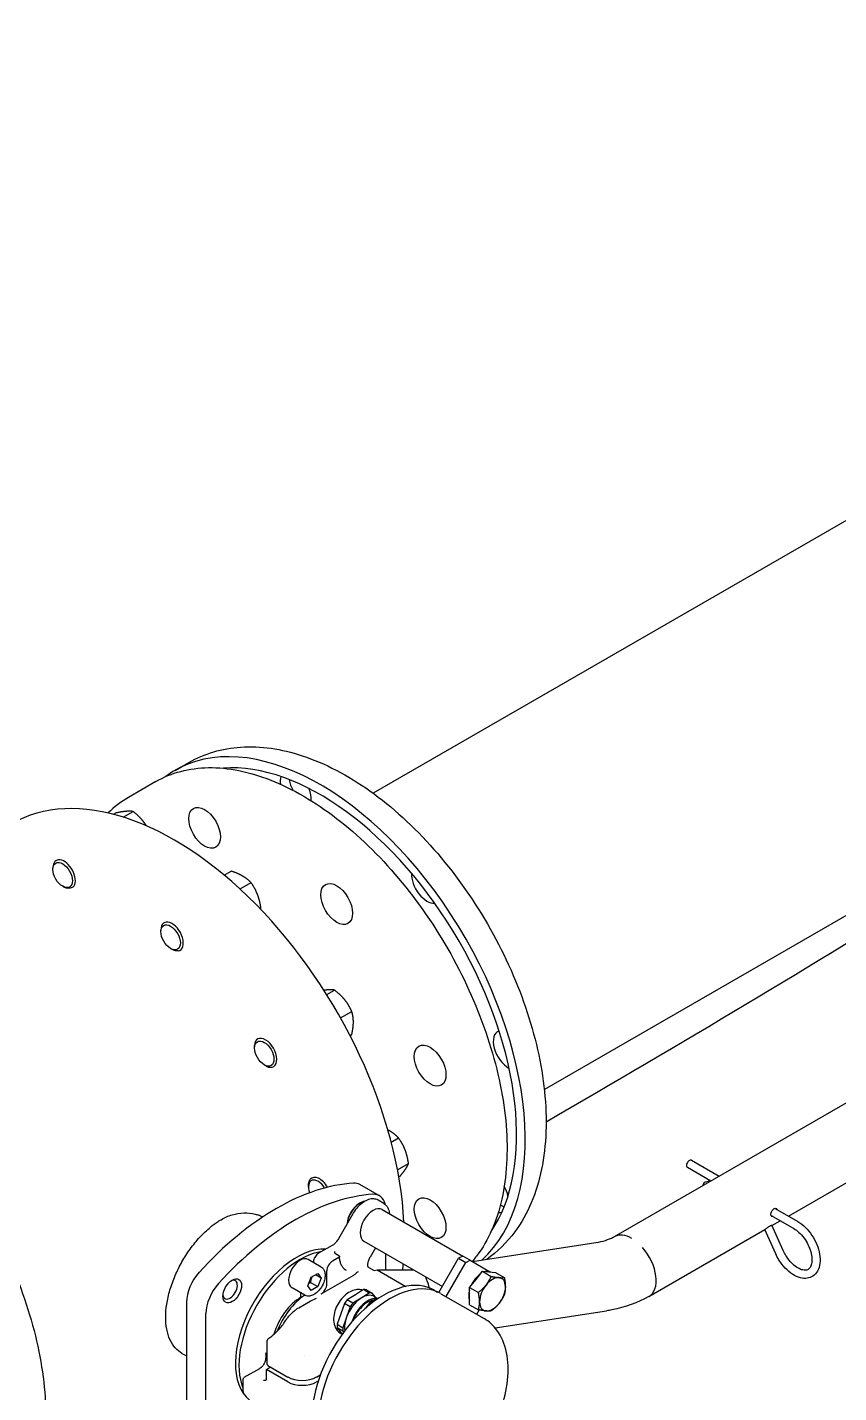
# Model space of a CAD drawing. Header units: millimetres. Extents: x 0 to 100323, y 0 to 59400.
# Drawn here: x 50160 to 50773, y 11710 to 12743 of the extents above; entities that cross this region are included whole.
import ezdxf

# ---------------------------------------------------------------- set-up
doc = ezdxf.new("R2010")
doc.units = ezdxf.units.MM
doc.header["$LTSCALE"] = 100
doc.layers.add('Visible', color=7, linetype='Continuous', lineweight=25)

msp = doc.modelspace()

# ---------------------------------------------------------------- linework, layer by layer
at = {"layer": 'Visible'}
for p, q in [((51425.1, 12743), (50421.2, 12163.4)), ((51554.5, 12518.8), (50550.7, 11939.2)), ((50603.8, 11828), (51242.3, 12196.6)), ((50271.6, 12180.7), (50282, 12186.7)), ((50256.9, 12172.3), (50236.3, 12160.3)), ((50735.2, 11843.5), (51268.4, 12151.3)), ((50224.9, 12147.5), (50226.7, 12148.5)), ((50232.3, 12145.4), (50239.7, 12149.6)), ((50179.1, 12105.8), (50179.1, 12107)), ((50308.6, 12101.5), (50313.8, 12104.5)), ((50186.5, 12093), (50187.3, 12092.5)), ((50320.6, 12091), (50328.9, 12095.8)), ((50335.8, 12076), (50336.4, 12076.4)), ((50260.8, 12058.6), (50260.8, 12059.9)), ((50268.1, 12045.9), (50269, 12045.4)), ((50386.1, 12011.1), (50392.1, 12014.5)), ((50396.6, 11993.4), (50405.1, 11998.3)), ((50403.8, 11980.1), (50405.1, 11980.9)), ((50331.5, 11970.6), (50331.5, 11971.9)), ((50338.9, 11957.9), (50339.9, 11957.3)), ((50434.9, 11899.4), (50440.4, 11902.6)), ((50439.7, 11878.4), (50448, 11883.2)), ((50661.9, 11885.8), (50682.9, 11873.7)), ((50658.9, 11880.5), (50676.7, 11870.1)), ((50372.3, 11865.4), (50372.3, 11866.4)), ((50426, 11858.8), (50411.3, 11867.3)), ((50675.7, 11869.9), (50672.3, 11869.1)), ((50410.8, 11853.1), (50411.4, 11853.4)), ((50429.3, 11853), (50425, 11855.5)), ((50405.9, 11845.2), (50395, 11826.2)), ((50428.1, 11848.4), (50489, 11813.2)), ((50722.1, 11843.9), (50739.4, 11834)), ((50725.1, 11849.3), (50742.4, 11839.3)), ((50629.8, 11782.7), (50717.3, 11833.2)), ((50725.7, 11814.8), (50717.3, 11833.2)), ((50731.3, 11817.3), (50722.6, 11836.5)), ((50722.7, 11836.3), (50729, 11839.9)), ((50390.2, 11821.1), (50380, 11815.3)), ((50414.2, 11824.4), (50473.6, 11790.1)), ((50496.3, 11809), (50589.6, 11823.5)), ((50382, 11804.9), (50372.2, 11810.6)), ((50390.6, 11809.5), (50395.3, 11812.3)), ((50395.3, 11813.5), (50392.8, 11815)), ((50422.9, 11819.4), (50418.9, 11812.4)), ((50430.7, 11814.9), (50430.7, 11802.8)), ((50471, 11785.6), (50485.9, 11811.5)), ((50489, 11813.2), (50485.9, 11811.5)), ((50485.9, 11811.5), (50491.4, 11808.3)), ((50494.5, 11810.1), (50489, 11813.2)), ((50491.4, 11808.3), (50494.5, 11810.1)), ((50494.5, 11810.1), (50510, 11801.1)), ((50374.4, 11797.2), (50379.4, 11800.1)), ((50379.4, 11800.1), (50381.9, 11796.6)), ((50386.2, 11792.1), (50386.2, 11802)), ((50418.1, 11804.6), (50421.9, 11802.4)), ((50421.9, 11802.4), (50424.2, 11802.8)), ((50424.2, 11802.8), (50451.6, 11802.9)), ((50424.2, 11802.8), (50445.9, 11790.3)), ((50476.5, 11782.5), (50491.4, 11808.3)), ((50499.1, 11795.6), (50503.9, 11801.7)), ((50503.9, 11801.7), (50510.6, 11797.8)), ((50503.9, 11801.7), (50508.8, 11801.2)), ((50508.8, 11801.2), (50513.7, 11800.8)), ((50513.7, 11800.8), (50520.4, 11797)), ((50369.7, 11783.6), (50359.9, 11789.3)), ((50371.9, 11790.8), (50374.4, 11797.2)), ((50374.4, 11787.2), (50371.9, 11790.8)), ((50374, 11793.2), (50379.4, 11790.1)), ((50379.4, 11790.1), (50374.4, 11787.2)), ((50381.9, 11796.6), (50377.6, 11799.1)), ((50381.9, 11796.6), (50379.4, 11790.1)), ((50381.9, 11784.6), (50406.6, 11798.8)), ((50494.2, 11789.5), (50499.1, 11795.6)), ((50494.2, 11789.5), (50500.8, 11785.7)), ((50494.2, 11783), (50494.2, 11789.5)), ((50365, 11774.1), (50373.6, 11779.1)), ((50366.6, 11782), (50366.6, 11785.4)), ((50366.6, 11782), (50369.5, 11783.7)), ((50407.8, 11783.9), (50401.7, 11780.1)), ((50406, 11777.6), (50401.7, 11780.1)), ((50412.1, 11781.4), (50406, 11777.6)), ((50413.9, 11787.8), (50407.8, 11783.9)), ((50418.2, 11785.2), (50412.1, 11781.4)), ((50418.2, 11785.2), (50413.9, 11787.8)), ((50416.1, 11787.7), (50420.4, 11785.2)), ((50422.9, 11782.1), (50420.4, 11785.2)), ((50420.9, 11779.3), (50421.7, 11778.8)), ((50422.3, 11779.2), (50420.9, 11779.3)), ((50421.9, 11782.7), (50424.8, 11781)), ((50467.5, 11787.4), (50470, 11786)), ((50472.5, 11784.7), (50505.1, 11765.9)), ((50494.2, 11776.4), (50494.2, 11783)), ((50280.1, 11778.2), (50280.1, 11678.4)), ((50294.8, 11669.9), (50294.8, 11769.8)), ((50396.8, 11769.4), (50394, 11761.6)), ((50399.6, 11777.3), (50396.8, 11769.4)), ((50403.9, 11774.8), (50399.6, 11777.3)), ((50403.9, 11774.8), (50401.1, 11766.9)), ((50418.4, 11777.7), (50415.5, 11773.8)), ((50418.4, 11777.7), (50419.5, 11777.1)), ((50494.2, 11776.4), (50500.8, 11772.6)), ((50501.4, 11772.5), (50499.5, 11769.1)), ((50513.6, 11758.8), (50597.6, 11771.8)), ((50394, 11761.6), (50398.3, 11759)), ((50398.4, 11756.3), (50394.1, 11758.8)), ((50394.1, 11758.8), (50397.4, 11754.7)), ((50401.1, 11766.9), (50398.3, 11759)), ((50341.1, 11731.2), (50341.1, 11749.4)), ((50397, 11754.5), (50397.7, 11754)), ((50397.4, 11754.7), (50397.8, 11754.2)), ((50398.4, 11756.3), (50398.9, 11755.7)), ((50276.7, 11739.5), (50280.1, 11737.6)), ((50340, 11739.3), (50340, 11736.1)), ((50341.1, 11740.3), (50340.5, 11740)), ((50341.1, 11738.3), (50340.5, 11738.7)), ((50335.3, 11728), (50323.5, 11721.2)), ((50340.5, 11727.4), (50343.7, 11729.3)), ((50356.8, 11718), (50340.5, 11727.4)), ((50340.5, 11720), (50340.5, 11727.4)), ((50341.5, 11730.5), (50356.8, 11721.7)), ((50322.8, 11719.8), (50322.8, 11711.2)), ((50378.5, 11721.7), (50381.3, 11723.4)), ((50379.7, 11718.6), (50378.5, 11718))]:
    msp.add_line(p, q, dxfattribs=at)
for centre, start, end in [((50342.6, 11749.4), 122.3092, 180), ((50324.3, 11719.8), 120, 180), ((50324.3, 11711.2), 180, 240)]:
    msp.add_arc(centre, 1.54, start, end, dxfattribs=at)
for centre, major_axis, ratio, start_param, end_param in [((41615.8, 17059.7), (-12620, 0), 0.57735, 2.357594, 2.426029), ((50381.2, 11990.9), (-109.6, 189.9), 0.57735, 3.263585, 6.349761), ((50381.2, 11990.9), (-105, 181.9), 0.57735, 3.411218, 6.01356), ((50362.7, 12166.1), (-8.3, 14.3), 0.57735, 0.530669, 0.974539), ((50369.2, 12169.9), (8.3, -14.3), 0.57735, 4.134748, 4.678373), ((50270.8, 11927.1), (-123.1, 213.2), 0.57735, 3.987129, 6.283185), ((50362.7, 12166.1), (8.3, -14.3), 0.57735, 0.665039, 1.298792), ((50187.6, 12102.1), (-6, 10.4), 0.57735, 3.46935, 7.068502), ((50461.9, 12095.3), (8.3, -14.3), 0.57735, 3.863569, 6.026188), ((50269.2, 12055), (-6, 10.4), 0.57735, 2.945751, 7.068502), ((50339.9, 11967), (-6, 10.4), 0.57735, 2.422152, 7.002626), ((50523.8, 11968.9), (-8.3, 14.3), 0.57735, 6.17257, 8.667531), ((50660.4, 11883.1), (1.54, 2.66), 0.57735, 0, 3.141593), ((50380.8, 11861.8), (-6, 10.4), 0.57735, 4.720206, 6.479027), ((50348.1, 11685.9), (100, 173.2), 0.57735, 0.359605, 1.211192), ((50379.7, 11861.2), (-5.21, 9.02), 0.57735, 4.778673, 7.538027), ((50399.7, 11847.3), (11.5, 20), 0.57735, 0, 0.359605), ((50512, 11861.2), (8.3, -14.3), 0.57735, 1.075977, 1.559256), ((50673, 11866.1), (-0.72, 2.99), 0.804912, 0, 1.220203), ((50362.8, 11677.5), (100, 173.2), 0.57735, 0.359605, 1.211192), ((50410.8, 11842.4), (6.5, 11.3), 0.57735, 0.785398, 2.294759), ((50411.4, 11842.1), (6.9, 12), 0.57735, 0.42249, 2.237066), ((50414.4, 11838.9), (11.5, 20), 0.57735, 5.728398, 6.64279), ((50518.5, 11864.9), (8.3, -14.3), 0.57735, 5.413293, 5.654819), ((50421.2, 11836.4), (-6.9, -12), 0.57735, 3.141593, 6.283185), ((50512, 11861.2), (8.3, -14.3), 0.57735, 5.837033, 6.088361), ((50616.8, 11805.3), (-13.1, 22.6), 0.57735, 5.497971, 6.264861), ((50363.3, 11758.8), (-32.7, -56.6), 0.57735, 3.427069, 6.283185), ((50366, 11757.2), (32.7, 56.6), 0.57735, 0.424553, 2.717039), ((50366, 11799.9), (-6.2, -10.7), 0.57735, 3.141593, 6.283185), ((50390.6, 11804.5), (3.08, 5.33), 0.57735, 0.785398, 2.356194), ((50366, 11757.2), (32.7, 56.6), 0.57735, 0.175711, 0.175738), ((50616.8, 11805.3), (13.1, -22.6), 0.57735, 6.267159, 8.177273), ((50296.4, 11787.7), (-11.5, -20), 0.57735, 4.352784, 5.497787), ((50270.8, 11927.1), (123.1, -213.2), 0.57735, 0.663014, 0.686238), ((50503.3, 11789), (6.9, 12), 0.57735, 0.878879, 1.739115), ((50503.3, 11789), (6.9, 12), 0.57735, 0.040414, 0.483185), ((50311.1, 11779.2), (11.5, 20), 0.57735, 1.211192, 2.356194), ((50313.1, 11787.8), (-3.89, -6.73), 0.57735, 5.632337, 10.075626), ((50429.1, 11720.8), (38.5, 66.6), 0.57735, 0, 3.141593), ((50434, 11718), (38.5, 66.8), 0.57735, 0, 3.141593), ((50381.9, 11789.6), (3.08, 5.33), 0.57735, 3.926991, 5.497787), ((50460.6, 11777), (-4, 25.8), 0.211325, 5.193873, 5.584269), ((50460.6, 11777), (-4, 25.8), 0.211325, 5.170025, 5.193873), ((50511.5, 11784.3), (-6.9, -12), 0.57735, 4.45059, 5.497787), ((50511.5, 11784.3), (6.9, 12), 0.57735, 0.261799, 1.308997), ((50511.5, 11784.3), (6.9, 12), 0.57735, 5.497787, 6.544985), ((50511.5, 11784.3), (6.9, 12), 0.57735, 4.45059, 5.497787), ((50366.6, 11756.9), (15.4, 26.6), 0.57735, 0.785398, 1.996238), ((50372, 11753.8), (-19.2, -33.3), 0.57735, 4.015722, 4.962639), ((50408.4, 11769.2), (-10.2, -17.7), 0.57735, 4.410182, 4.581656), ((50412.7, 11766.7), (-9.2, -16), 0.57735, 3.97232, 5.019518), ((50417.1, 11764.2), (9.2, 16), 0.57735, 0.171417, 1.93725), ((50417.1, 11764.2), (8.7, 15), 0.57735, 0.253203, 1.855463), ((50412.7, 11766.7), (9.2, 16), 0.57735, 0, 0.830728), ((50408.4, 11769.2), (10.2, 17.7), 0.57735, 0.221392, 0.392866), ((50412.7, 11766.7), (10.2, 17.7), 0.57735, 0.221392, 0.392866), ((50420.3, 11762.3), (-10.2, -17.7), 0.57735, 3.886583, 4.058057), ((50503.3, 11789), (6.9, 12), 0.57735, 1.988956, 2.723433), ((50511.5, 11784.3), (-6.9, -12), 0.57735, 5.497787, 6.544985), ((50412.7, 11766.7), (-10.2, -17.7), 0.57735, 4.410182, 4.581656), ((50511.5, 11784.3), (-6.9, -12), 0.57735, 0.261799, 1.308997), ((50593.6, 11797.6), (4, -25.8), 0.211325, 0, 0.000312), ((50408.4, 11769.2), (10.2, 17.7), 0.57735, 2.315787, 2.487261), ((50412.7, 11766.7), (10.2, 17.7), 0.57735, 2.315787, 2.487261), ((50412.7, 11766.7), (-9.2, -16), 0.57735, 5.019518, 5.653827), ((50341.5, 11739.3), (-1.54, 0), 0.57735, 5.497787, 7.068583), ((50366, 11757.2), (-13.1, -22.6), 0.57735, 0.952255, 0.9525), ((50342.6, 11731.2), (-1.54, 0), 0.57735, 0, 0.785398), ((50367.6, 11728), (15.4, 0), 0.57735, 3.926991, 5.497787), ((50367.6, 11724.3), (-15.4, 0), 0.57735, 0.785398, 2.356194)]:
    msp.add_ellipse(centre, major_axis=major_axis, ratio=ratio, start_param=start_param, end_param=end_param, dxfattribs=at)
for centre, major_axis in [((50293.8, 12137.3), (8.5, -14.7)), ((50186.5, 12101.5), (5.21, -9.02)), ((50393.7, 12079.6), (8.5, -14.7)), ((50268.1, 12054.4), (5.21, -9.02)), ((50338.9, 11966.4), (5.21, -9.02)), ((50464.3, 11957.3), (-8.5, 14.7)), ((50464.3, 11841.9), (-8.5, 14.7)), ((50314.7, 11786.9), (-5, -8.66))]:
    msp.add_ellipse(centre, major_axis=major_axis, ratio=0.57735, dxfattribs=at)
for points, knots in [([(50282, 12186.7), (50293.7, 12193.5), (50307.1, 12197.4), (50336.1, 12199.4), (50351.8, 12197), (50384.8, 12186.2), (50402, 12177.1), (50435.8, 12153.1), (50452.2, 12138.1), (50482.2, 12103.9), (50495.9, 12084.8), (50519.4, 12044.3), (50529.1, 12023), (50543.8, 11980.1), (50548.7, 11958.5), (50552.9, 11917), (50552.3, 11897), (50544.9, 11861.1), (50538.2, 11844.9), (50522.4, 11823.4), (50515.2, 11816.3), (50507.1, 11810.7)], [0.667289, 0.667289, 0.667289, 0.667289, 0.943098, 0.943098, 1.240787, 1.240787, 1.568816, 1.568816, 1.903166, 1.903166, 2.235328, 2.235328, 2.566357, 2.566357, 2.898476, 2.898476, 3.2328, 3.2328, 3.560974, 3.560974, 3.761909, 3.761909, 3.761909, 3.761909]), ([(50256.9, 12172.3), (50268.6, 12179), (50282.2, 12182.6), (50311.6, 12183), (50327.5, 12179.8), (50360.3, 12166.8), (50377.2, 12157), (50410, 12131.8), (50425.9, 12116.4), (50455.1, 12081.6), (50468.5, 12062.2), (50491.3, 12021.4), (50500.7, 12000), (50514.8, 11957.3), (50519.5, 11936), (50523.4, 11895.6), (50522.6, 11876.5), (50515.8, 11842.6), (50509.8, 11827.7), (50499.6, 11813.4), (50497.9, 11811.2), (50496.1, 11809.1)], [2.356194, 2.356194, 2.356194, 2.356194, 2.667519, 2.667519, 2.984796, 2.984796, 3.306778, 3.306778, 3.629076, 3.629076, 3.950973, 3.950973, 4.27272, 4.27272, 4.594667, 4.594667, 4.917015, 4.917015, 5.238694, 5.238694, 5.299682, 5.299682, 5.299682, 5.299682]), ([(50195.2, 12093.4), (50194.8, 12092.9), (50194.3, 12092.4), (50192.8, 12091.6), (50191.8, 12091.4), (50190.3, 12091.5), (50190.1, 12091.5), (50189.8, 12091.6), (50189.7, 12091.6), (50189.5, 12091.6), (50189.4, 12091.7), (50189.2, 12091.7), (50189.1, 12091.7), (50188.8, 12091.8), (50188.7, 12091.9), (50188.1, 12092.1), (50187.7, 12092.3), (50187.3, 12092.5)], [1.4481676, 1.4481676, 1.4481676, 1.4481676, 1.6622591, 1.6622591, 1.9553605, 1.9553605, 2.0120625, 2.0120625, 2.040794, 2.040794, 2.0632142, 2.0632142, 2.0878855, 2.0878855, 2.1276506, 2.1276506, 2.2316636, 2.2316636, 2.2316636, 2.2316636]), ([(50273.9, 12044.2), (50273.3, 12044), (50272.6, 12044.1), (50270.9, 12044.5), (50269.9, 12044.8), (50269, 12045.4)], [1.4481676, 1.4481676, 1.4481676, 1.4481676, 1.6622591, 1.6622591, 1.8867651, 1.8867651, 1.8867651, 1.8867651]), ([(49908.3, 11971), (49920, 11977.7), (49933.5, 11981.2), (49963, 11981.6), (49978.9, 11978.3), (50011.7, 11965.3), (50028.5, 11955.4), (50061.3, 11930.1), (50077.1, 11914.7), (50106.4, 11879.9), (50119.7, 11860.5), (50142.5, 11819.7), (50151.9, 11798.2), (50166, 11755.5), (50170.6, 11734.3), (50174.5, 11693.9), (50173.8, 11674.9), (50167, 11641.1), (50160.9, 11626.2), (50145.6, 11604.6), (50137.2, 11596.8), (50127.5, 11591.2)], [2.356194, 2.356194, 2.356194, 2.356194, 2.669631, 2.669631, 2.987641, 2.987641, 3.309145, 3.309145, 3.630864, 3.630864, 3.952282, 3.952282, 4.27359, 4.27359, 4.595047, 4.595047, 4.916806, 4.916806, 5.238076, 5.238076, 5.497787, 5.497787, 5.497787, 5.497787]), ([(50372.3, 11866.4), (50372.3, 11866.5), (50372.3, 11866.6), (50372.3, 11867.6), (50372.5, 11868.5), (50373, 11870.1), (50373.3, 11870.8), (50373.7, 11871.3)], [2.2317736, 2.2317736, 2.2317736, 2.2317736, 2.2549429, 2.2549429, 2.4488197, 2.4488197, 2.6508871, 2.6508871, 2.6508871, 2.6508871]), ([(50425, 11855.5), (50424, 11856.1), (50422.8, 11856.4), (50420.4, 11856.6), (50419.1, 11856.4), (50416.4, 11855.5), (50415, 11854.8), (50412.3, 11852.9), (50411, 11851.8), (50408.5, 11849.1), (50407.4, 11847.6), (50406.3, 11845.8), (50406.1, 11845.5), (50405.9, 11845.2)], [2.356194, 2.356194, 2.356194, 2.356194, 2.632378, 2.632378, 2.930348, 2.930348, 3.244507, 3.244507, 3.558667, 3.558667, 3.872826, 3.872826, 3.926991, 3.926991, 3.926991, 3.926991]), ([(50429.3, 11853), (50430.3, 11852.5), (50431.1, 11851.6), (50432.5, 11849.6), (50433, 11848.4), (50433.4, 11846.4), (50433.5, 11845.9), (50433.5, 11845.3)], [3.9269908, 3.9269908, 3.9269908, 3.9269908, 4.2031747, 4.2031747, 4.5011444, 4.5011444, 4.6242727, 4.6242727, 4.6242727, 4.6242727]), ([(50304, 11839.4), (50304.8, 11839.9), (50305.5, 11840.3), (50308.9, 11842.3), (50311.7, 11843.6), (50317.6, 11845.3), (50320.5, 11845.8), (50326.4, 11845.9), (50329.3, 11845.6), (50332.9, 11844.7), (50333.8, 11844.4), (50334.6, 11844.1)], [-12.030169, -12.030169, -12.030169, -12.030169, -11.831688, -11.831688, -11.092097, -11.092097, -10.352506, -10.352506, -9.612916, -9.612916, -9.362657, -9.362657, -9.362657, -9.362657]), ([(50723.6, 11843.1), (50723.5, 11843.1), (50723.4, 11843.1), (50723.1, 11843), (50722.8, 11843.1), (50722.5, 11843.3), (50722.3, 11843.5), (50722.1, 11844), (50722, 11844.4), (50722, 11845.1), (50722.1, 11845.5), (50722.3, 11846.4), (50722.5, 11846.8), (50722.8, 11847.6), (50723.1, 11848), (50723.7, 11848.6), (50724, 11848.9), (50724.3, 11849.1), (50724.6, 11849.2), (50724.9, 11849.4), (50725.6, 11849.4), (50725.9, 11849.3), (50726.4, 11849), (50726.6, 11848.8), (50726.7, 11848.5), (50726.8, 11848.4), (50726.8, 11848.4)], [0.74605, 0.74605, 0.74605, 0.74605, 0.763754, 0.763754, 0.8486159, 0.8486159, 0.933477, 0.933477, 1.0183381, 1.0183381, 1.1031991, 1.1031991, 1.1880602, 1.1880602, 1.2729221, 1.2729221, 1.3577841, 1.3577841, 1.3577841, 1.442646, 1.442646, 1.527508, 1.527508, 1.612369, 1.612369, 1.6300727, 1.6300727, 1.6300727, 1.6300727]), ([(50276.7, 11739.5), (50276.7, 11739.5), (50276.7, 11739.5), (50274.8, 11740.6), (50273.1, 11742), (50270, 11745.5), (50268.7, 11747.6), (50266.5, 11752.4), (50265.7, 11755.1), (50264.7, 11760.8), (50264.4, 11763.8), (50264.4, 11770), (50264.7, 11773.3), (50265.7, 11780.2), (50266.5, 11783.9), (50268.7, 11791.2), (50270, 11794.9), (50273.1, 11802), (50274.8, 11805.5), (50278.5, 11812.1), (50280.6, 11815.4), (50285.2, 11821.7), (50287.6, 11824.7), (50292.8, 11830.3), (50295.5, 11832.8), (50300.1, 11836.7), (50302.1, 11838.1), (50304, 11839.4)], [2.938458, 2.938458, 2.938458, 2.938458, 2.938557, 2.938557, 3.673091, 3.673091, 4.407625, 4.407625, 5.142159, 5.142159, 5.876693, 5.876693, 6.611227, 6.611227, 7.345761, 7.345761, 8.080295, 8.080295, 8.814829, 8.814829, 9.549468, 9.549468, 10.284108, 10.284108, 11.018747, 11.018747, 11.555001, 11.555001, 11.555001, 11.555001]), ([(50717.3, 11833.2), (50717.3, 11833.2), (50717.4, 11833.2), (50717.5, 11833.3), (50717.6, 11833.4), (50718, 11833.7), (50718.2, 11833.9), (50718.8, 11834.3), (50719.1, 11834.6), (50719.8, 11835), (50720.1, 11835.3), (50720.8, 11835.7), (50721.1, 11835.9), (50721.4, 11836.1)], [0.7958854, 0.7958854, 0.7958854, 0.7958854, 0.8403793, 0.8403793, 0.9170213, 0.9170213, 0.9948846, 0.9948846, 1.0727478, 1.0727478, 1.1490898, 1.1490898, 1.2254318, 1.2254318, 1.2254318, 1.2254318]), ([(50721.4, 11836.1), (50721.6, 11836.3), (50721.9, 11836.4), (50722.3, 11836.5), (50722.4, 11836.6), (50722.6, 11836.6), (50722.6, 11836.6), (50722.6, 11836.5)], [0, 0, 0, 0, 0.0754192, 0.0754192, 0.1508385, 0.1508385, 0.1854886, 0.1854886, 0.1854886, 0.1854886]), ([(50742.4, 11839.3), (50744.4, 11838.2), (50746.4, 11836.7), (50749.9, 11833.1), (50751.6, 11831.1), (50754.5, 11826.7), (50755.7, 11824.4), (50757.7, 11819.6), (50758.4, 11817.1), (50759.2, 11812.3), (50759.3, 11810), (50758.8, 11805.6), (50758.2, 11803.6), (50756.3, 11800.3), (50755.1, 11799), (50752.4, 11797.2), (50750.9, 11796.6), (50747.7, 11796.2), (50746, 11796.3), (50742.3, 11797.3), (50740.4, 11798.2), (50736.5, 11800.6), (50734.6, 11802.2), (50731.1, 11805.9), (50729.5, 11808), (50727.2, 11811.7), (50726.4, 11813.2), (50725.7, 11814.8)], [3.141593, 3.141593, 3.141593, 3.141593, 3.48232, 3.48232, 3.821985, 3.821985, 4.15904, 4.15904, 4.496748, 4.496748, 4.837661, 4.837661, 5.174182, 5.174182, 5.46935, 5.46935, 5.729652, 5.729652, 6.009627, 6.009627, 6.333482, 6.333482, 6.674791, 6.674791, 7.013923, 7.013923, 7.237238, 7.237238, 7.237238, 7.237238]), ([(50739.4, 11834), (50740.6, 11833.3), (50741.9, 11832.3), (50744.5, 11829.9), (50745.8, 11828.5), (50748.1, 11825.4), (50749.1, 11823.7), (50750.9, 11820.1), (50751.6, 11818.3), (50752.6, 11814.8), (50752.9, 11813.1), (50753.1, 11810), (50753, 11808.6), (50752.5, 11806.2), (50752.1, 11805.2), (50751.1, 11803.7), (50750.5, 11803.2), (50749.2, 11802.6), (50748.6, 11802.5), (50746.8, 11802.5), (50745.6, 11802.7), (50743, 11803.8), (50741.7, 11804.5), (50739.1, 11806.5), (50737.8, 11807.7), (50735.4, 11810.5), (50734.2, 11812.1), (50732.5, 11814.9), (50731.8, 11816.1), (50731.3, 11817.3)], [3.141593, 3.141593, 3.141593, 3.141593, 3.433888, 3.433888, 3.730988, 3.730988, 4.031908, 4.031908, 4.33336, 4.33336, 4.63187, 4.63187, 4.92521, 4.92521, 5.220197, 5.220197, 5.570401, 5.570401, 5.806021, 5.806021, 6.144567, 6.144567, 6.43717, 6.43717, 6.731768, 6.731768, 7.031248, 7.031248, 7.237238, 7.237238, 7.237238, 7.237238]), ([(50395, 11826.2), (50394.7, 11825.8), (50394.4, 11825.3), (50393.8, 11824.5), (50393.5, 11824.1), (50392.9, 11823.4), (50392.6, 11823), (50391.9, 11822.4), (50391.5, 11822.1), (50390.8, 11821.5), (50390.5, 11821.3), (50390.2, 11821.1)], [5.4977871, 5.4977871, 5.4977871, 5.4977871, 5.6548668, 5.6548668, 5.8119464, 5.8119464, 5.969026, 5.969026, 6.1261057, 6.1261057, 6.2831853, 6.2831853, 6.2831853, 6.2831853]), ([(50589.6, 11823.5), (50592.2, 11823.9), (50594.7, 11824.4), (50599, 11825.8), (50601, 11826.6), (50603.1, 11827.7), (50603.5, 11827.9), (50603.9, 11828.1)], [0, 0, 0, 0, 0.537032, 0.537032, 1.074579, 1.074579, 1.20579, 1.20579, 1.20579, 1.20579]), ([(50380, 11815.3), (50379.6, 11815), (50379.1, 11814.7), (50378.3, 11813.9), (50378, 11813.5), (50377.3, 11812.5), (50377, 11812), (50376.5, 11811), (50376.3, 11810.4), (50376.1, 11809.4), (50376, 11808.9), (50376, 11808.4)], [3.141593, 3.141593, 3.141593, 3.141593, 3.455752, 3.455752, 3.769911, 3.769911, 4.08407, 4.08407, 4.39823, 4.39823, 4.694733, 4.694733, 4.694733, 4.694733]), ([(50392, 11816.7), (50392, 11816.7), (50392, 11816.7), (50392, 11816.4), (50392, 11816.2), (50392.1, 11815.7), (50392.2, 11815.6), (50392.4, 11815.3), (50392.6, 11815.1), (50392.8, 11815)], [-0.0004371, -0.0004371, -0.0004371, -0.0004371, 0, 0, 0.0746683, 0.0746683, 0.1376653, 0.1376653, 0.2157762, 0.2157762, 0.2157762, 0.2157762]), ([(50395.3, 11813.5), (50395.5, 11813.5), (50395.6, 11813.3), (50395.7, 11813.1), (50395.8, 11813), (50395.8, 11812.8), (50395.7, 11812.7), (50395.6, 11812.5), (50395.5, 11812.4), (50395.3, 11812.3)], [0.2964266, 0.2964266, 0.2964266, 0.2964266, 0.3334305, 0.3334305, 0.3704676, 0.3704676, 0.4075425, 0.4075425, 0.4446451, 0.4446451, 0.4446451, 0.4446451]), ([(50401, 11802.2), (50400.4, 11802.5), (50399.9, 11802.9), (50398.9, 11803.9), (50398.4, 11804.5), (50397.6, 11805.8), (50397.2, 11806.5), (50396.6, 11808.1), (50396.3, 11809), (50396, 11810.9), (50395.8, 11811.9), (50395.8, 11812.9)], [0.7853982, 0.7853982, 0.7853982, 0.7853982, 0.9308056, 0.9308056, 1.076213, 1.076213, 1.2216205, 1.2216205, 1.3670279, 1.3670279, 1.5124353, 1.5124353, 1.5124353, 1.5124353]), ([(50418.9, 11812.4), (50418.7, 11812), (50418.4, 11811.6), (50418, 11810.7), (50417.9, 11810.3), (50417.5, 11809.4), (50417.4, 11809), (50417.2, 11808.1), (50417.1, 11807.7), (50417, 11806.9), (50416.9, 11806.5), (50416.9, 11806.1)], [3.9269908, 3.9269908, 3.9269908, 3.9269908, 4.0728945, 4.0728945, 4.2187982, 4.2187982, 4.3647019, 4.3647019, 4.5106056, 4.5106056, 4.6565094, 4.6565094, 4.6565094, 4.6565094]), ([(50382, 11804.9), (50382.6, 11804.6), (50383.2, 11804), (50384.1, 11802.7), (50384.5, 11801.9), (50384.9, 11800), (50385, 11798.9), (50384.8, 11796.6), (50384.6, 11795.4), (50383.8, 11792.9), (50383.3, 11791.7), (50382, 11789.5), (50381.2, 11788.4), (50379.6, 11786.4), (50378.6, 11785.6), (50376.7, 11784.2), (50375.7, 11783.6), (50373.7, 11783), (50372.7, 11782.8), (50371, 11783), (50370.3, 11783.3), (50369.7, 11783.6)], [3.926991, 3.926991, 3.926991, 3.926991, 4.18696, 4.18696, 4.471405, 4.471405, 4.798889, 4.798889, 5.140355, 5.140355, 5.479122, 5.479122, 5.816011, 5.816011, 6.154411, 6.154411, 6.495849, 6.495849, 6.826091, 6.826091, 7.068583, 7.068583, 7.068583, 7.068583]), ([(50408.7, 11800.5), (50408.6, 11800.4), (50408.5, 11800.4), (50408.1, 11800), (50407.7, 11799.7), (50407.3, 11799.3)], [1.06544611, 1.06544611, 1.06544611, 1.06544611, 1.08193327, 1.08193327, 1.15555898, 1.15555898, 1.15555898, 1.15555898]), ([(50416.9, 11806.1), (50416.9, 11806), (50416.9, 11805.9), (50416.9, 11805.8), (50416.9, 11805.7), (50417, 11805.6), (50417, 11805.6), (50417, 11805.5), (50417.1, 11805.5), (50417.1, 11805.5)], [0.00073385, 0.00073385, 0.00073385, 0.00073385, 0.02075118, 0.02075118, 0.04057646, 0.04057646, 0.05715848, 0.05715848, 0.08046311, 0.08046311, 0.08046311, 0.08046311]), ([(50418.1, 11804.6), (50417.9, 11804.7), (50417.7, 11804.8), (50417.5, 11805), (50417.3, 11805.2), (50417.1, 11805.4), (50417.1, 11805.5), (50417.1, 11805.5)], [0.00000101, 0.00000101, 0.00000101, 0.00000101, 0.0441239, 0.0441239, 0.0749422, 0.0749422, 0.0811713, 0.0811713, 0.0811713, 0.0811713]), ([(50373.6, 11779.1), (50373.7, 11779.2), (50373.9, 11779.2), (50375.5, 11780.1), (50377.1, 11780.9), (50378.5, 11781.4)], [-0.3660463, -0.3660463, -0.3660463, -0.3660463, -0.3383364, -0.3383364, 0, 0, 0, 0]), ([(50413.3, 11787.4), (50412.8, 11787.5), (50412.4, 11787.6), (50410.6, 11787.9), (50409.3, 11787.9), (50406.6, 11787.4), (50405.1, 11786.9), (50402.2, 11785.4), (50400.7, 11784.3), (50397.9, 11781.6), (50396.6, 11780.1), (50394.4, 11776.8), (50393.5, 11775), (50392.1, 11771.3), (50391.7, 11769.4), (50391.2, 11765.6), (50391.3, 11763.6), (50392.2, 11760.1), (50392.9, 11758.4), (50394.8, 11756), (50395.8, 11755.1), (50397, 11754.5)], [2.489062, 2.489062, 2.489062, 2.489062, 2.568458, 2.568458, 2.800062, 2.800062, 3.089313, 3.089313, 3.449905, 3.449905, 3.829132, 3.829132, 4.202806, 4.202806, 4.578762, 4.578762, 4.956381, 4.956381, 5.273929, 5.273929, 5.497787, 5.497787, 5.497787, 5.497787]), ([(50629.6, 11782.5), (50621.4, 11778.1), (50611.8, 11774.4), (50600.3, 11772.2), (50599, 11772), (50597.6, 11771.8)], [0, 0, 0, 0, 2.050384, 2.050384, 2.31884, 2.31884, 2.31884, 2.31884]), ([(50354.8, 11764), (50355.4, 11764.9), (50355.9, 11765.7), (50357.2, 11767.3), (50357.8, 11768.1), (50359.2, 11769.5), (50359.9, 11770.2), (50361.3, 11771.5), (50362, 11772.1), (50363.5, 11773.2), (50364.2, 11773.7), (50365, 11774.1)], [2.4518795, 2.4518795, 2.4518795, 2.4518795, 2.5898221, 2.5898221, 2.7277648, 2.7277648, 2.8657074, 2.8657074, 3.00365, 3.00365, 3.1415927, 3.1415927, 3.1415927, 3.1415927]), ([(50341.8, 11750.7), (50342.7, 11751.3), (50343.7, 11752), (50345.5, 11753.4), (50346.4, 11754.2), (50348.2, 11755.9), (50349.1, 11756.8), (50350.8, 11758.7), (50351.7, 11759.7), (50353.3, 11761.8), (50354.1, 11762.9), (50354.8, 11764)], [0.0476371, 0.0476371, 0.0476371, 0.0476371, 0.1760523, 0.1760523, 0.3044675, 0.3044675, 0.4328827, 0.4328827, 0.5612979, 0.5612979, 0.6897132, 0.6897132, 0.6897132, 0.6897132]), ([(50428.1, 11632.4), (50432.2, 11630), (50436.9, 11628.6), (50447.1, 11627.8), (50452.6, 11628.6), (50464.2, 11632.2), (50470.3, 11635.4), (50482.2, 11643.7), (50488, 11648.9), (50498.6, 11660.9), (50503.5, 11667.6), (50511.8, 11681.8), (50515.2, 11689.3), (50520.4, 11704.4), (50522.2, 11712), (50523.7, 11726.7), (50523.5, 11733.8), (50520.8, 11746.6), (50518.4, 11752.4), (50512.2, 11760.7), (50508.9, 11763.7), (50505.1, 11765.9)], [5.497787, 5.497787, 5.497787, 5.497787, 5.767186, 5.767186, 6.059839, 6.059839, 6.388054, 6.388054, 6.72514, 6.72514, 7.059769, 7.059769, 7.392995, 7.392995, 7.72748, 7.72748, 8.064512, 8.064512, 8.393638, 8.393638, 8.63938, 8.63938, 8.63938, 8.63938]), ([(50340, 11736.1), (50340, 11735.6), (50339.9, 11735.1), (50339.7, 11734), (50339.5, 11733.4), (50339, 11732.2), (50338.7, 11731.6), (50338, 11730.5), (50337.6, 11730), (50336.8, 11729), (50336.3, 11728.6), (50335.7, 11728.2), (50335.5, 11728.1), (50335.3, 11728)], [4.712389, 4.712389, 4.712389, 4.712389, 4.991861, 4.991861, 5.278737, 5.278737, 5.571294, 5.571294, 5.865051, 5.865051, 6.155182, 6.155182, 6.283185, 6.283185, 6.283185, 6.283185]), ([(50340.2, 11719), (50340.2, 11719), (50340.2, 11719), (50339.6, 11719.1), (50338.9, 11719.1), (50338.3, 11719.1)], [-0.1220028, -0.1220028, -0.1220028, -0.1220028, -0.1175628, -0.1175628, 0, 0, 0, 0])]:
    msp.add_open_spline(points, degree=3, knots=knots, dxfattribs=at)
for points in [[(50236.3, 12160.3), (50230.7, 12157.1), (50225.5, 12153.1), (50220.8, 12148.5)], [(50331.5, 11971.9), (50331.5, 11972.1), (50331.5, 11972.3), (50331.5, 11972.5)], [(50340.5, 11957), (50340.3, 11957.1), (50340.1, 11957.2), (50339.9, 11957.3)], [(50676.5, 11870), (50676.2, 11870), (50675.9, 11869.9), (50675.7, 11869.9)], [(50337.7, 11842.8), (50336.7, 11843.3), (50335.7, 11843.7), (50334.6, 11844.1)], [(50407.3, 11799.3), (50407.1, 11799.2), (50406.8, 11799), (50406.6, 11798.8)], [(50410, 11801.3), (50409.6, 11801.1), (50409.2, 11800.8), (50408.7, 11800.5)], [(50340.5, 11720), (50340.5, 11719.7), (50340.4, 11719.3), (50340.2, 11719)]]:
    msp.add_open_spline(points, degree=3, dxfattribs=at)
for points, weights in [([(50234.4, 12149.7), (50231.3, 12149.5), (50226.7, 12148.5)], [1, 1.0379548493, 1]), ([(50239.7, 12149.6), (50237.4, 12150), (50234.4, 12149.7)], [1, 1.0379548493, 1]), ([(50247.4, 12142.2), (50244.4, 12146), (50239.7, 12149.6)], [1, 1.0379548493, 1]), ([(50249.9, 12138.7), (50248.7, 12140.5), (50247.4, 12142.2)], [1.01857566024, 1.01621618328, 1]), ([(50322.5, 12100.8), (50319, 12102.9), (50313.8, 12104.5)], [1, 1.0379548493, 1]), ([(50328.9, 12095.8), (50326, 12098.8), (50322.5, 12100.8)], [1, 1.0379548493, 1]), ([(50333.8, 12086.8), (50332.1, 12091.3), (50328.9, 12095.8)], [1, 1.0379548493, 1]), ([(50336.4, 12076.4), (50335.6, 12082.3), (50333.8, 12086.8)], [1, 1.0379548493, 1]), ([(50336.2, 12075.7), (50336.3, 12076), (50336.4, 12076.4)], [1.00981833234, 1.00579349564, 1]), ([(50386.7, 12014.6), (50385.5, 12014.5), (50384.1, 12014.3)], [1, 1.01473058433, 1.01802705056]), ([(50392.1, 12014.5), (50389.7, 12014.9), (50386.7, 12014.6)], [1, 1.0379548493, 1]), ([(50399.8, 12007.1), (50396.7, 12010.9), (50392.1, 12014.5)], [1, 1.0379548493, 1]), ([(50405.1, 11998.3), (50402.8, 12003.3), (50399.8, 12007.1)], [1, 1.0379548493, 1]), ([(50406.3, 11990.3), (50406.3, 11994.3), (50405.1, 11998.3)], [1, 1.0379548493, 1]), ([(50405.1, 11980.9), (50406.3, 11986.2), (50406.3, 11990.3)], [1, 1.0379548493, 1]), ([(50434.1, 11907.7), (50433.3, 11908.1), (50432.4, 11908.5)], [1, 1.00841382881, 1.01309730345]), ([(50440.4, 11902.6), (50437.6, 11905.6), (50434.1, 11907.7)], [1, 1.0379548493, 1]), ([(50445.4, 11893.6), (50443.6, 11898.1), (50440.4, 11902.6)], [1, 1.0379548493, 1]), ([(50448, 11883.2), (50447.1, 11889.1), (50445.4, 11893.6)], [1, 1.0379548493, 1]), ([(50445.4, 11878.5), (50447.1, 11881), (50448, 11883.2)], [1, 1.0379548493, 1]), ([(50440.7, 11872.8), (50443.7, 11876.1), (50445.4, 11878.5)], [1.00302044107, 1.0363792192, 1]), ([(50443.8, 11802.8), (50443.7, 11803), (50443.6, 11803.2)], [1.01854893764, 1.01879323139, 1.01889824569]), ([(50372.6, 11792.8), (50373.2, 11793), (50374, 11793.2)], [1.04923898582, 1.0307196426, 1]), ([(50374, 11793.2), (50374.3, 11795.8), (50375.3, 11797.8)], [1, 1.10573231101, 1.06693608051]), ([(50500.8, 11785.7), (50504.3, 11788.4), (50506.6, 11791.3)], [1, 1.0379548493, 1]), ([(50506.6, 11791.3), (50508.8, 11794.1), (50510.6, 11797.8)], [1, 1.0379548493, 1]), ([(50510.6, 11797.8), (50514.1, 11797.1), (50516.4, 11796.9)], [1, 1.0379548493, 1]), ([(50516.4, 11796.9), (50518.6, 11796.7), (50520.4, 11797)], [1, 1.0379548493, 1]), ([(50520.4, 11797), (50521.2, 11793), (50521.2, 11789.9)], [1, 1.0379548493, 1]), ([(50521.2, 11789.9), (50521.2, 11786.9), (50520.4, 11783.9)], [1, 1.0379548493, 1]), ([(50501.7, 11778.6), (50501.7, 11781.7), (50500.8, 11785.7)], [1, 1.0379548493, 1]), ([(50500.8, 11772.6), (50501.7, 11775.6), (50501.7, 11778.6)], [1, 1.0379548493, 1]), ([(50520.4, 11783.9), (50518.6, 11780.1), (50516.4, 11777.3)], [1, 1.0379548493, 1]), ([(50506.6, 11771.7), (50504.3, 11771.9), (50500.8, 11772.6)], [1, 1.0379548493, 1]), ([(50510.6, 11771.7), (50508.8, 11771.5), (50506.6, 11771.7)], [1, 1.0379548493, 1]), ([(50516.4, 11777.3), (50514.1, 11774.5), (50510.6, 11771.7)], [1, 1.0379548493, 1])]:
    msp.add_rational_spline(points, weights, degree=2, dxfattribs=at)

doc.saveas('drawing.dxf')
